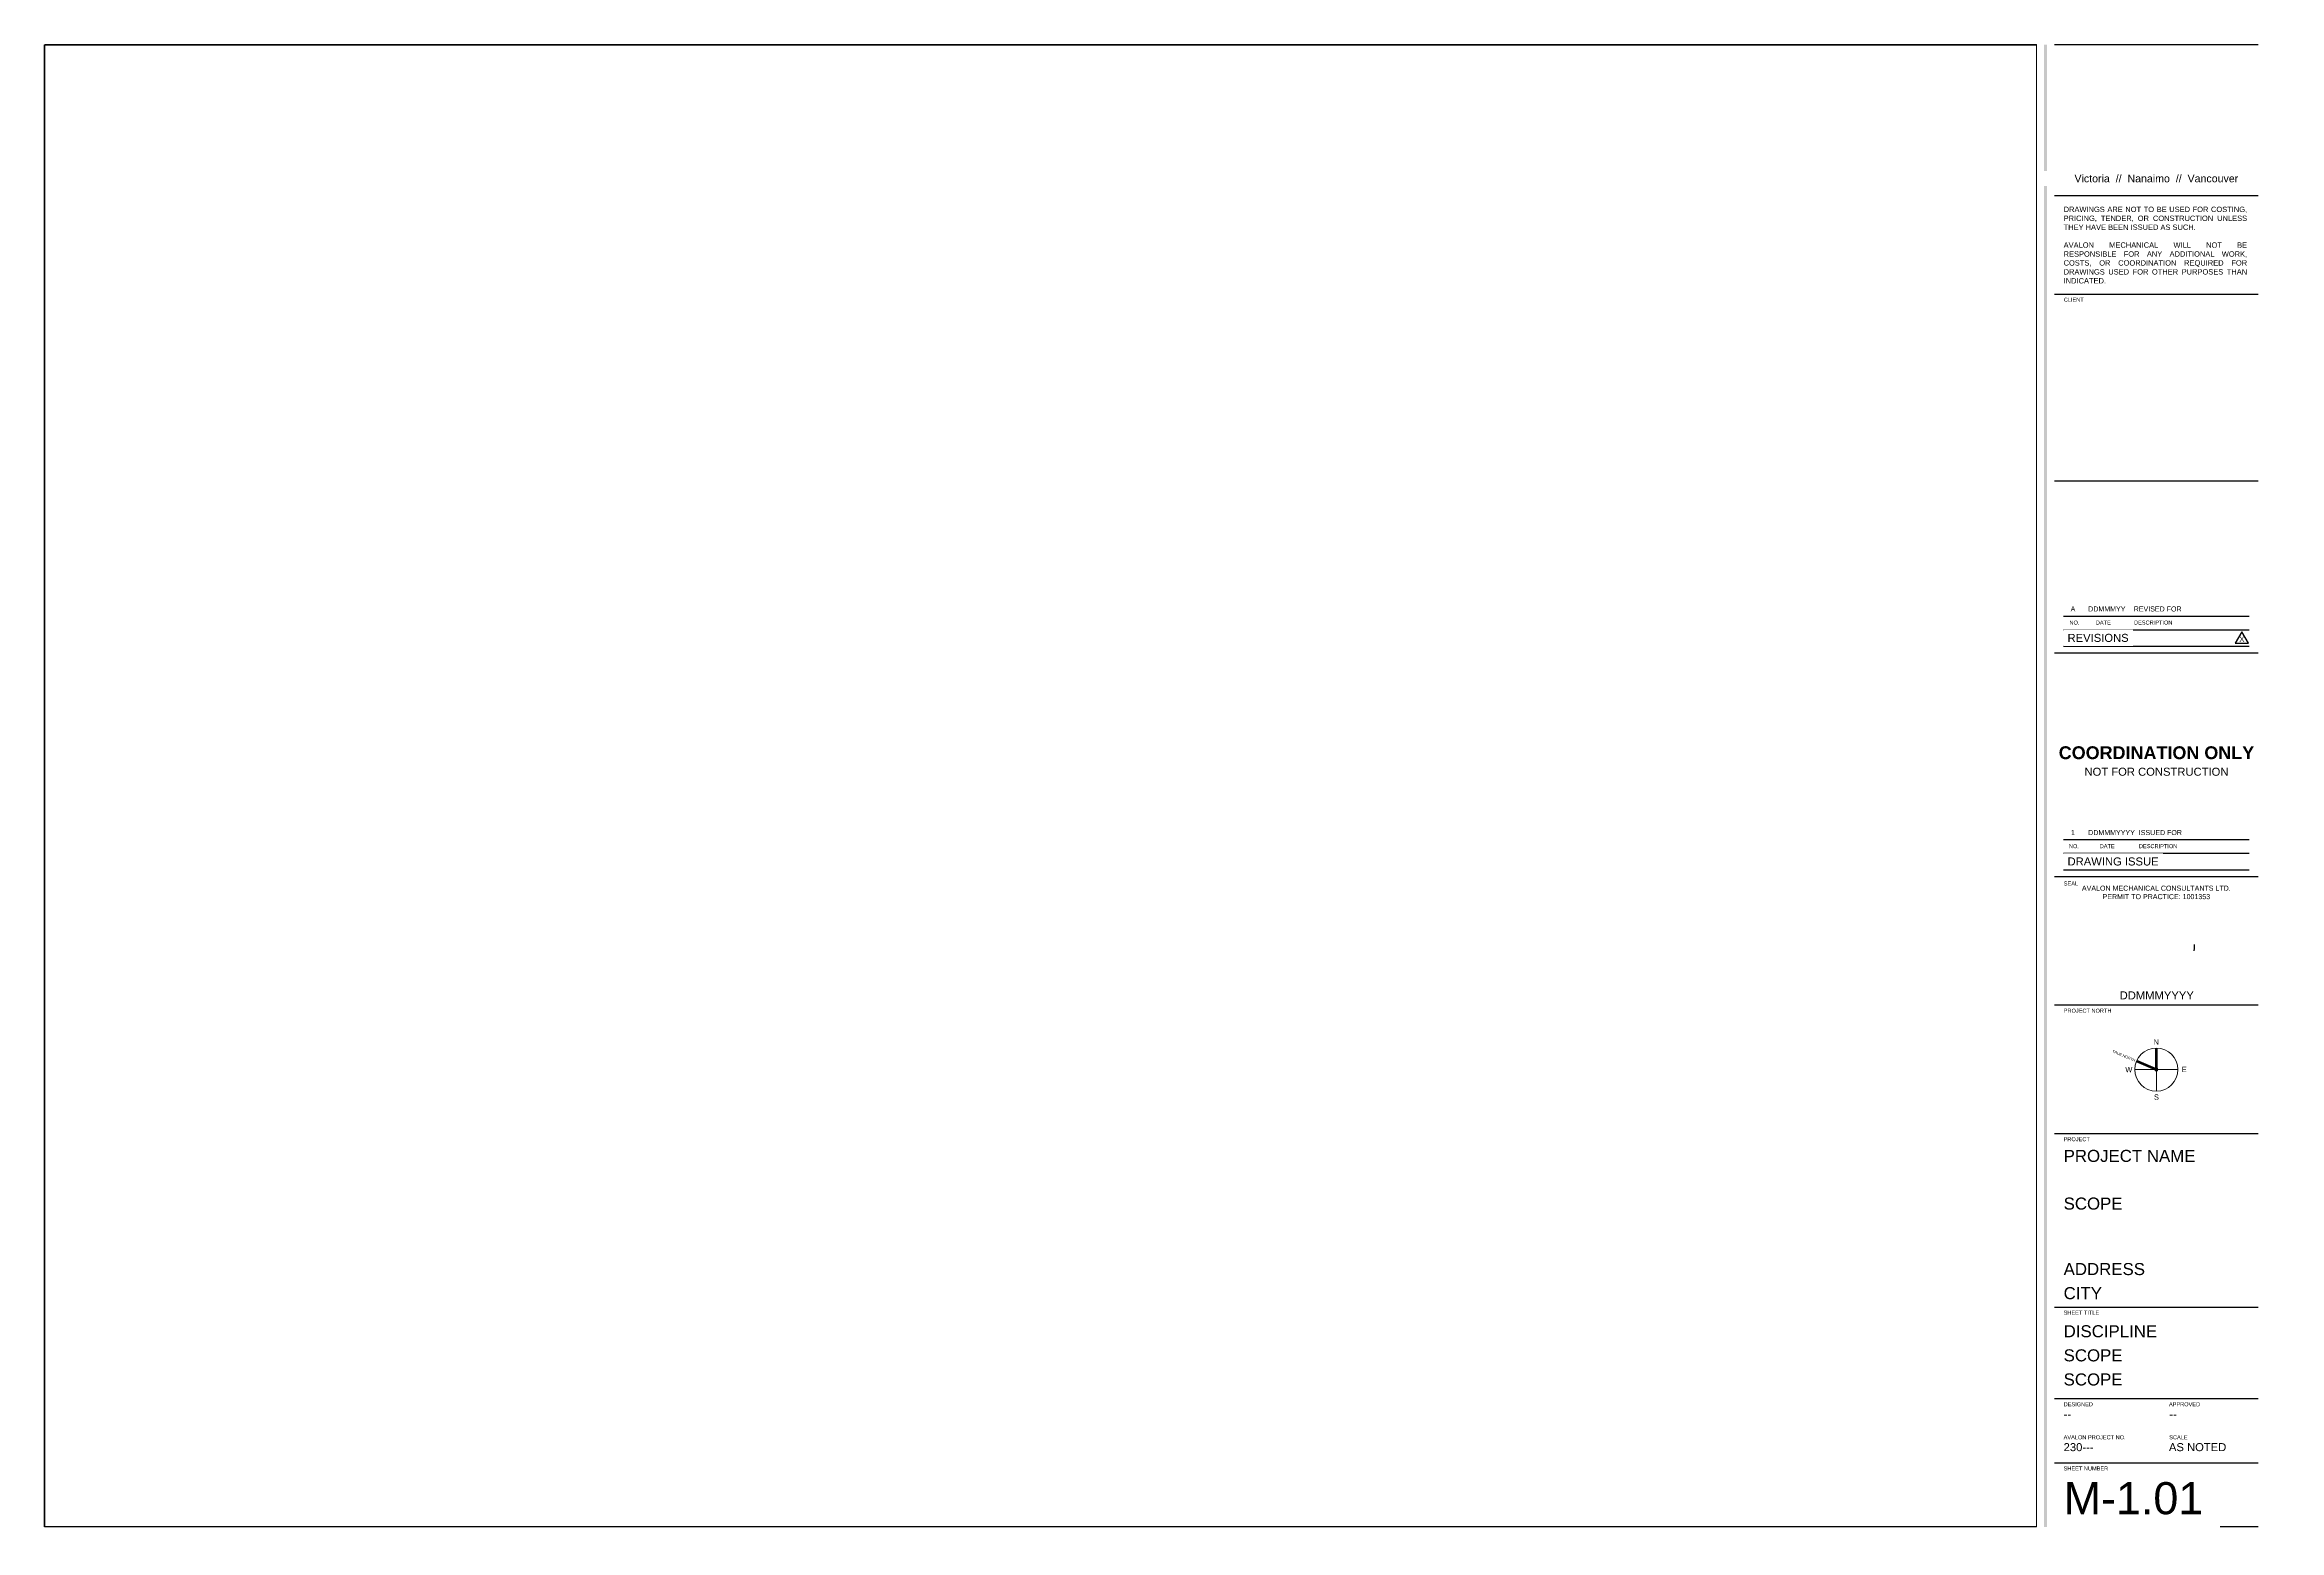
# Paper-space layout 'M-1.01' of a CAD drawing. Header units: inches. Extents: x 0.2 to 34.9, y -0.1 to 23.
import ezdxf
from ezdxf.enums import TextEntityAlignment as Align

# ---------------------------------------------------------------- set-up
doc = ezdxf.new("R2010")
doc.units = ezdxf.units.IN
doc.header["$LTSCALE"] = 20
doc.header["$MEASUREMENT"] = 0
doc.linetypes.add('DOT', pattern=[0.25, 0, -0.25])
doc.layers.add('G-Border', color=130, linetype='Continuous')
doc.layers.add('G-Text', color=200, linetype='Continuous')
doc.layers.add('G-Notes (No Plot)', color=237, linetype='Continuous', plot=False)
doc.layers.add('G-Viewport (No Plot)', color=193, linetype='Continuous', plot=False)
doc.styles.add('Arial', font='arial.ttf', dxfattribs={"height": 8})
doc.styles.add('TITLE', font='arial.ttf')

# ---------------------------------------------------------------- blocks, each defined once
blk = doc.blocks.new('North Arrow')
at = {"linetype": 'ByBlock', "lineweight": 0, "true_color": 0x0b73ae}
h = blk.add_hatch(color=144, dxfattribs=at)
h.paths.add_polyline_path([(-29.1, 13.8, 0.020766), (-30.2, 11.3), (-3.4, 0), (-2.4, 0, -0.251647), (-1.3, 2)])
h.paths.add_polyline_path([(-2.4, 0), (-3.4, 0), (-2.4, -0.4, -0.045847)])
at = {"linetype": 'ByBlock', "lineweight": 0}
blk.add_hatch(color=2, dxfattribs=at).paths.add_polyline_path([(2.4, 0, 1), (-2.4, 0, 1)])
h = blk.add_hatch(color=2, dxfattribs=at)
edge = h.paths.add_edge_path()
edge.add_arc((0, 0), 2.42, 56.5, 123.5)
edge.add_line((-1.3, 2), (-1.3, 32.2))
edge.add_arc((0, 0), 32.2, 87.6207, 92.3793, ccw=False)
edge.add_line((1.3, 32.2), (1.3, 2))
at = {"color": 2, "linetype": 'ByBlock', "lineweight": 0}
for p, q in [((-32.2, 0), (0, 0)), ((-1.3, 2), (-1.3, 32.2)), ((0, 32.2), (0, 2.4)), ((1.3, 2), (1.3, 32.2)), ((32.2, 0), (2.4, 0)), ((0, -2.4), (0, -32.2))]:
    blk.add_line(p, q, dxfattribs=at)
at = {"color": 144, "linetype": 'ByBlock', "lineweight": 0, "true_color": 0x0b73ae}
blk.add_line((-2.4, -0.4), (-30.2, 11.3), dxfattribs=at)
at = {"color": 2, "linetype": 'ByBlock', "lineweight": 0}
for radius in [32.2, 2.42]:
    blk.add_circle((0, 0), radius, dxfattribs=at)
at = {"layer": 'G-Text', "color": 144, "lineweight": 0, "true_color": 0x0b73ae}
blk.add_line((-1.3, 2), (-29.1, 13.8), dxfattribs=at)
at = {"color": 2, "linetype": 'ByBlock', "lineweight": 0, "style": 'TITLE'}
for s, p in [('N', (-0.1, 41.1)), ('W', (-41.1, -0.1)), ('E', (41.7, 0.1)), ('S', (0.1, -41.1))]:
    blk.add_text(s, height=7.94, dxfattribs=at).set_placement(p, align=Align.MIDDLE_CENTER)
at = {"layer": 'G-Text', "color": 2, "lineweight": 0, "insert": (-48.7, 20.5), "char_height": 4.004, "attachment_point": 5, "rotation": 337, "style": 'Arial'}
blk.add_mtext_dynamic_manual_height_columns('\\pxqc;TRUE NORTH', width=40.234, gutter_width=3202.9, heights=[0], dxfattribs=at)
blk = doc.blocks.new('Tag - Triangle')
at = {"color": 0}
blk.add_lwpolyline([(-10, -9), (10, -9), (0, 8)], close=True, dxfattribs=at)
at = {"color": 0, "style": 'Arial'}
blk.add_attdef('A', text='', height=8, dxfattribs=at).set_placement((0, -3.2), align=Align.MIDDLE_CENTER)
blk = doc.blocks.new('Stamp - Coordination')
at = {"layer": 'G-Text', "insert": (-1.578, 0.001), "char_height": 0.2, "attachment_point": 1, "style": 'Arial'}
blk.add_mtext_dynamic_manual_height_columns('\\pxqc;{\\fArial|b1|i0|c0|p34;COORDINATION ONLY}\\P{\\H0.625x;NOT FOR CONSTRUCTION}', width=3.15942, gutter_width=0.495, heights=[0.68], dxfattribs=at)
blk = doc.blocks.new('Stamp - Permit to Practice')
at = {"layer": 'G-Text', "insert": (0, 0), "char_height": 0.07874, "attachment_point": 2, "style": 'Arial', "bg_fill": 2}
blk.add_mtext_dynamic_manual_height_columns('\\pxqc,tc1,4,14;AVALON MECHANICAL CONSULTANTS LTD.\\PPERMIT TO PRACTICE: 1001353', width=2.30704, gutter_width=500, heights=[0], dxfattribs=at)

psp = doc.layouts.new('M-1.01')

# ---------------------------------------------------------------- hatches: boundary and pattern name
at = {"layer": 'G-Border', "true_color": 0x83d4f0}
h = psp.add_hatch(color=141, dxfattribs=at)
h.dxf.hatch_style = 1
h.set_gradient(color1=(11, 115, 174), color2=(131, 212, 240), rotation=22.5, tint=1, name='HEMISPHERICAL')
h.paths.add_polyline_path([(31.278, 23.028), (31.278, -0.041), (31.328, -0.041), (31.328, 23.028)])

# ---------------------------------------------------------------- linework, layer by layer
at = {"layer": 'G-Border', "color": 254}
for p, q in [((31.582, 14.136), (34.475, 14.136)), ((31.582, 13.924), (34.475, 13.924)), ((31.582, 13.668), (34.475, 13.668)), ((31.582, 10.656), (34.475, 10.656)), ((31.582, 10.444), (34.475, 10.444))]:
    psp.add_line(p, q, dxfattribs=at)
at = {"layer": 'G-Border', "color": 1}
psp.add_lwpolyline([(31.163, -0.041), (0.166, -0.041), (0.166, 23.028), (31.163, 23.028)], dxfattribs=at)
at = {"layer": 'G-Border'}
for points in [[(34.614, 23.028), (31.444, 23.028)], [(34.614, 19.141), (31.444, 19.141), (31.444, 19.141)], [(34.614, 16.235), (31.444, 16.235)], [(34.614, 13.558), (31.444, 13.558)], [(34.614, 10.078), (31.444, 10.078)], [(34.614, 8.078), (31.444, 8.078)], [(34.614, 6.078), (31.444, 6.078)], [(34.614, 3.377), (31.444, 3.377)], [(34.614, 1.951), (31.444, 1.951)], [(34.614, 0.952), (31.444, 0.952)], [(34.614, -0.041), (31.444, -0.041)]]:
    psp.add_lwpolyline(points, dxfattribs=at)
at = {"layer": 'G-Border', "color": 253, "linetype": 'DOT'}
psp.add_circle((33.029, 9.023), 0.591, dxfattribs=at)

# ---------------------------------------------------------------- block references
at = {"layer": 'G-Text', "xscale": 0.010416667, "yscale": 0.010416667, "zscale": 0.010416667}
psp.add_blockref('Tag - Triangle', (34.36, 13.809), dxfattribs=at).add_auto_attribs({'A': 'X'})
at = {"layer": 'G-Text'}
psp.add_blockref('Stamp - Coordination', (33.029, 12.108), dxfattribs=at)
at = {"layer": 'G-Text', "xscale": 0.010416667, "yscale": 0.010416667, "zscale": 0.010416667}
psp.add_blockref('North Arrow', (33.029, 7.078), dxfattribs=at)

# ---------------------------------------------------------------- texts
at = {"layer": 'G-Border', "color": 1, "char_height": 0.0625, "attachment_point": 1, "style": 'Arial', "bg_fill": 2}
for s, insert, width in [('AVALON PROJECT NO.', (31.586, 1.386), 0.97042), ('SCALE', (33.229, 1.386), 0.28775)]:
    psp.add_mtext(s, dxfattribs=dict(at, insert=insert, width=width))
at = {"layer": 'G-Notes (No Plot)', "style": 'Arial'}
psp.add_text('CLIENT', height=0.0625, dxfattribs=at).set_placement((31.588, 19.028))

# ---------------------------------------------------------------- viewports
at = {"layer": 'G-Viewport (No Plot)'}
psp.add_viewport(center=(15.665, 11.494), size=(30.997, 23.06929), view_center_point=(-0.814, -2695.412), view_height=2214.58071, dxfattribs=at)

# ---------------------------------------------------------------- next in the draw order: texts
at = {"layer": 'G-Border', "color": 1, "insert": (31.586, 19.909), "char_height": 0.083333, "attachment_point": 4, "style": 'Arial', "bg_fill": 2}
psp.add_mtext_dynamic_manual_height_columns('\\pxqj;DRAWINGS ARE NOT TO BE USED FOR COSTING, PRICING, TENDER, OR CONSTRUCTION UNLESS THEY HAVE BEEN ISSUED AS SUCH.  \\P\\PAVALON MECHANICAL WILL NOT BE RESPONSIBLE FOR ANY ADDITIONAL WORK, COSTS, OR COORDINATION REQUIRED FOR DRAWINGS USED FOR OTHER PURPOSES THAN INDICATED.  ', width=2.84734, gutter_width=1, heights=[0], dxfattribs=at)
at = {"layer": 'G-Border', "color": 1, "char_height": 0.0625, "attachment_point": 1, "style": 'Arial', "bg_fill": 2}
for s, insert, width in [('SEAL', (31.588, 10.005), 0.22439), ('PROJECT NORTH', (31.588, 8.025), 0.75255), ('SHEET NUMBER', (31.586, 0.901), 0.69719)]:
    psp.add_mtext(s, dxfattribs=dict(at, insert=insert, width=width))
at = {"layer": 'G-Border', "color": 4, "char_height": 0.1875, "attachment_point": 1, "line_spacing_factor": 1.2, "style": 'Arial', "bg_fill": 2}
for s, insert, width in [('\\pxql;PROJECT NAME', (31.586, 5.828), 2.77453), ('\\pxql;SCOPE', (31.586, 5.086), 2.77453), ('\\pxql;ADDRESS\\PCITY', (31.586, 4.067), 2.77453), ('\\pxql;DISCIPLINE\\PSCOPE\\PSCOPE', (31.586, 3.099), 3.00653)]:
    psp.add_mtext(s, dxfattribs=dict(at, insert=insert, width=width))
at = {"layer": 'G-Notes (No Plot)', "char_height": 0.07874, "attachment_point": 7, "style": 'Arial', "bg_fill": 2}
for s, insert in [('\\pxt3,12;\\P\\P\\P\\ptc1,4,13;^IA^IDDMMMYY^IREVISED FOR ', (31.653, 14.206)), ('\\pxt3,12;\\P\\P\\P\\ptc1,4,14;^I1^IDDMMMYYYY^IISSUED FOR ', (31.653, 10.726))]:
    psp.add_mtext_dynamic_manual_height_columns(s, width=2.82206, gutter_width=500, heights=[0], dxfattribs=dict(at, insert=insert))

# ---------------------------------------------------------------- next in the draw order: linework, layer by layer
at = {"layer": 'G-Border', "color": 254}
psp.add_line((31.582, 10.188), (34.475, 10.188), dxfattribs=at)
at = {"layer": 'G-Border'}
psp.add_lwpolyline([(34.614, 20.678), (31.444, 20.678), (31.444, 20.678)], dxfattribs=at)

# ---------------------------------------------------------------- next in the draw order: block references
at = {"layer": 'G-Notes (No Plot)'}
psp.add_blockref('Stamp - Permit to Practice', (33.029, 9.94), dxfattribs=at)

# ---------------------------------------------------------------- next in the draw order: texts
at = {"layer": 'G-Border', "color": 1, "char_height": 0.0625, "attachment_point": 1, "style": 'Arial', "bg_fill": 2}
for s, insert, width in [('NO.', (31.677, 14.066), 0.156), ('DATE', (32.087, 14.066), 0.23403), ('DESCRIPTION', (32.682, 14.066), 0.59968), ('NO.', (31.668, 10.586), 0.156), ('DATE', (32.148, 10.586), 0.23403), ('DESCRIPTION', (32.758, 10.586), 0.59968), ('PROJECT', (31.586, 6.025), 0.40952), ('SHEET TITLE', (31.586, 3.326), 0.55584), ('DESIGNED', (31.586, 1.9), 0.45833), ('APPROVED', (33.225, 1.9), 0.48776)]:
    psp.add_mtext(s, dxfattribs=dict(at, insert=insert, width=width))
at = {"layer": 'G-Border', "color": 4, "insert": (31.586, 0.657), "char_height": 0.5, "width": 2.18481, "attachment_point": 1, "style": 'Arial', "bg_fill": 2}
psp.add_mtext('M-1.01', dxfattribs=at)
at = {"layer": 'G-Notes (No Plot)', "insert": (33.035, 8.295), "char_height": 0.125, "width": 1.16027, "attachment_point": 2, "style": 'Arial', "bg_fill": 2}
psp.add_mtext('DDMMMYYYY', dxfattribs=at)

# ---------------------------------------------------------------- next in the draw order: texts
at = {"layer": 'G-Border', "color": 1, "insert": (33.029, 20.945), "char_height": 0.11808, "attachment_point": 5, "style": 'Arial', "bg_fill": 2}
psp.add_mtext_dynamic_manual_height_columns('\\pxqc;Victoria  //  Nanaimo  //  Vancouver', width=3.70959, gutter_width=1, heights=[0], dxfattribs=at)
at = {"layer": 'G-Border', "color": 4, "char_height": 0.125, "attachment_point": 1, "style": 'Arial', "bg_fill": 2}
for s, insert, width in [('REVISIONS', (31.647, 13.859), 0.95573), ('DRAWING ISSUE', (31.647, 10.379), 1.42361), ('--', (31.586, 1.777), 0.11688), ('--', (33.231, 1.777), 0.11688), ('230---', (31.586, 1.264), 0.46814), ('AS NOTED', (33.225, 1.264), 0.89737)]:
    psp.add_mtext(s, dxfattribs=dict(at, insert=insert, width=width))

doc.saveas('drawing.dxf')
